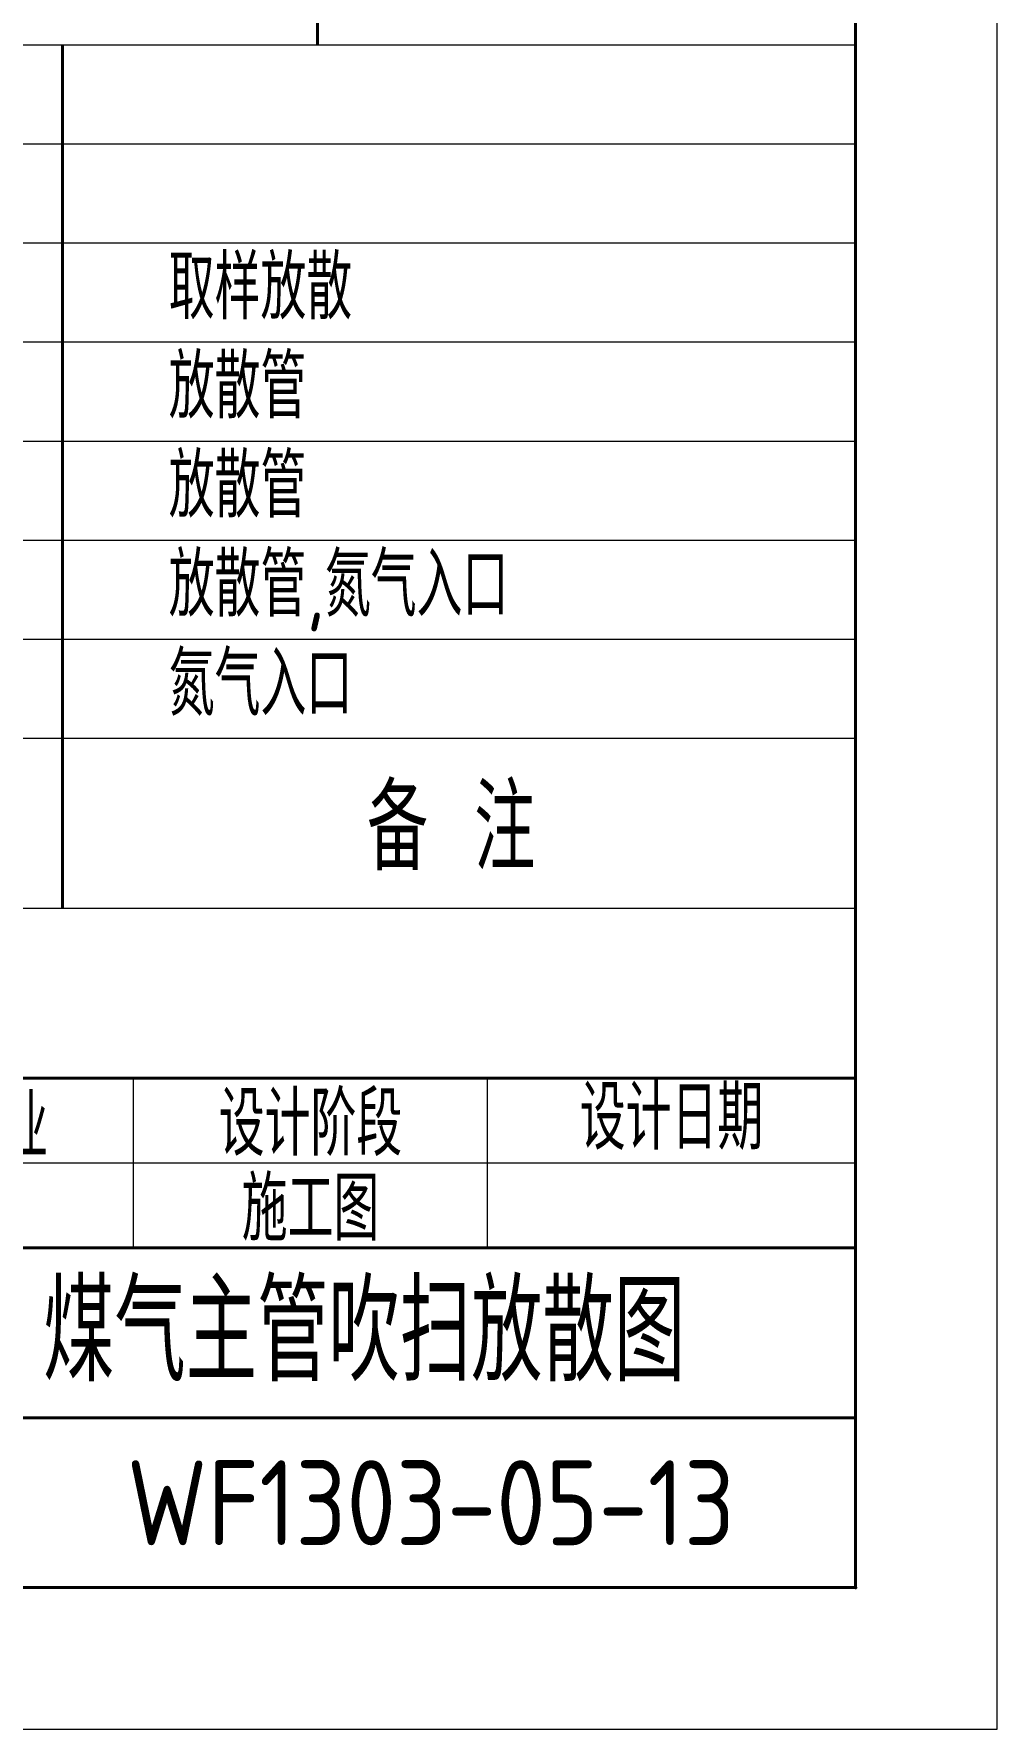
# Model space of a CAD drawing. Header units: millimetres. Extents: x -45744 to 19596, y 135 to 25335.
# Drawn here: x 15513 to 19596, y 135 to 7321 of the extents above; entities that cross this region are included whole.
import ezdxf
from ezdxf.enums import TextEntityAlignment as Align

# ---------------------------------------------------------------- set-up
doc = ezdxf.new("R2010")
doc.units = ezdxf.units.MM
doc.header["$LTSCALE"] = 500
for name, color, linetype, lineweight in [('SHI', 7, 'Continuous', 40), ('WEN', 3, 'Continuous', 20), ('XI', 2, 'Continuous', 20)]:
    doc.layers.add(name, color=color, linetype=linetype, lineweight=lineweight)
doc.styles.add('GB', font='gbenor.shx', dxfattribs={"bigfont": 'gbcbig.shx'})

msp = doc.modelspace()

# ---------------------------------------------------------------- linework, layer by layer
at = {"layer": 'SHI'}
for p, q in [((16715.7429, 7275.4502), (16715.7429, 7995.4502)), ((15635.2636, 3615.4502), (15635.2636, 7275.4502)), ((8195.7429, 2895.4502), (18995.7429, 2895.4502)), ((8195.7429, 2175.4502), (18995.7429, 2175.4502)), ((11795.7429, 1455.4502), (18995.7429, 1455.4502))]:
    msp.add_line(p, q, dxfattribs=at)
msp.add_lwpolyline([(-14544.2571, 735.4502), (18995.7429, 735.4502), (18995.7429, 24735.4502), (-14544.2571, 24735.4502)], close=True, dxfattribs=at)
msp.add_point((18995.7429, 735.4502), dxfattribs=at)
at = {"layer": 'XI'}
for p, q in [((8195.7429, 7275.4502), (18995.7434, 7275.4502)), ((8195.7429, 7275.4502), (18995.7429, 7275.4502)), ((8195.7429, 7275.4502), (18995.7429, 7275.4502)), ((8195.7429, 7275.4502), (18995.7429, 7275.4502)), ((8195.7429, 6855.4502), (18995.7429, 6855.4502)), ((8195.7429, 6435.4502), (18995.7429, 6435.4502)), ((8195.7429, 6015.4502), (18995.7429, 6015.4502)), ((8195.7429, 5595.4502), (18995.7429, 5595.4502)), ((8195.7429, 5175.4502), (18995.7429, 5175.4502)), ((8195.7429, 4755.4502), (18995.7434, 4755.4502)), ((8195.7429, 4335.4502), (18995.7429, 4335.4502)), ((8195.7429, 3615.4502), (18995.7429, 3615.4502)), ((15935.7429, 2175.4502), (15935.7429, 2895.4502)), ((17435.7429, 2175.4502), (17435.7429, 2895.4502)), ((14435.7429, 2535.4502), (18995.7429, 2535.4502))]:
    msp.add_line(p, q, dxfattribs=at)
msp.add_lwpolyline([(-16044.2571, 135.4502), (19595.7429, 135.4502), (19595.7429, 25335.4502), (-16044.2571, 25335.4502)], close=True, dxfattribs=at)

# ---------------------------------------------------------------- texts
at = {"layer": 'SHI', "style": 'GB'}
msp.add_text('煤气主管吹扫放散图', height=420, dxfattribs=at).set_placement((15552.2498, 1610.2696))
at = {"layer": 'WEN', "style": 'GB'}
for s, p in [('取样放散', (16084.906, 6111.6181)), ('放散管', (16084.906, 5691.6181)), ('放散管', (16084.906, 5271.6181)), ('放散管,氮气入口', (16084.906, 4851.6181)), ('氮气入口', (16084.906, 4431.6181))]:
    msp.add_text(s, height=270, dxfattribs=at).set_placement(p)
for s, height, p in [('备 注', 360, (17282.026, 3975.4502)), ('设计日期', 270, (18215.7429, 2739.8432)), ('设计专业', 270, (15185.7429, 2703.6592)), ('设计阶段', 270, (16685.7429, 2715.4502)), ('施工图', 270, (16685.7429, 2355.4502)), ('WF1303-05-13', 360, (17195.7429, 1095.4502))]:
    msp.add_text(s, height=height, dxfattribs=at).set_placement(p, align=Align.MIDDLE)

doc.saveas('drawing.dxf')
